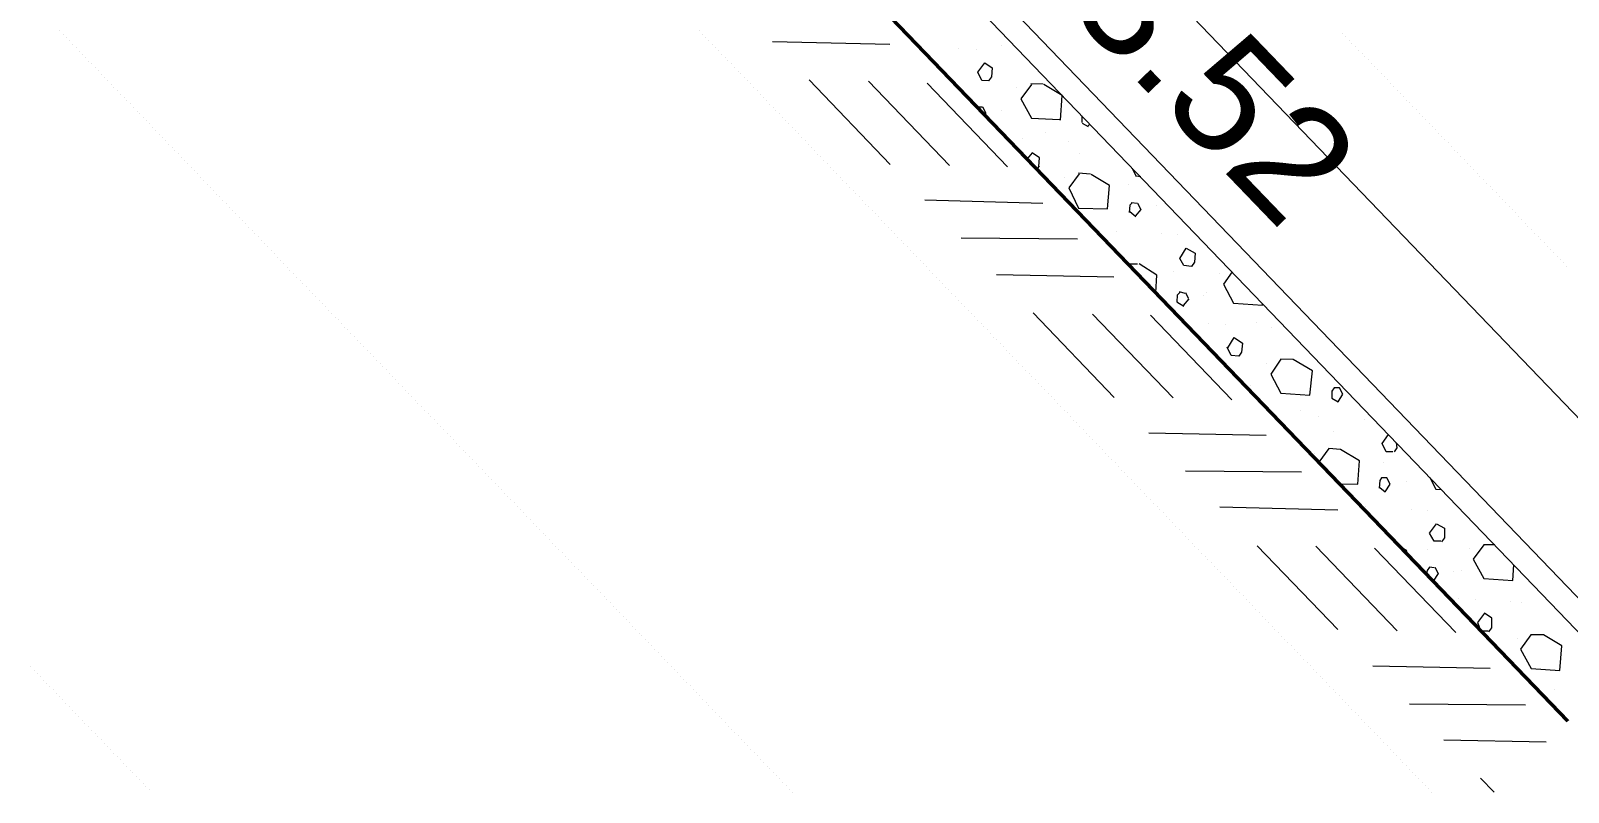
# Model space of a CAD drawing. Header units: metres. Extents: x 2687650.8 to 2687727.1, y 1234407.3 to 1234484.3.
# Drawn here: x 2687693.624 to 2687696.956, y 1234454.501 to 1234456.153 of the extents above; entities that cross this region are included whole.
import ezdxf

# ---------------------------------------------------------------- set-up
doc = ezdxf.new("R2010")
doc.units = ezdxf.units.M
doc.layers.add('PDF_E_Klapschnitte', color=7, linetype='Continuous', true_color=0x7f7f7f)
doc.layers.add('PDF_E_Schnitte_1_50', color=7, linetype='Continuous', true_color=0x7f7f7f)
doc.layers.add('PDF_Ebene 2', color=7, linetype='Continuous')
doc.layers.add('PDF_Text', color=7, linetype='Continuous')
doc.styles.add('PDF Arial', font='arial.ttf')

# ---------------------------------------------------------------- blocks, each defined once
blk = doc.blocks.new('A$C1c84ec86')
at = {"layer": 'PDF_E_Klapschnitte', "lineweight": 18}
for points in [[(2938.83, 3429.06), (2935.23, 3433.08), (2930.79, 3431.81)], [(2941.37, 3433.08), (2942.43, 3432.02)], [(2944.12, 3432.45), (2942.64, 3432.02)], [(2943.91, 3433.08), (2943.91, 3432.45)], [(2957.25, 3433.08), (2957.25, 3433.08)], [(2959.15, 3432.45), (2957.25, 3433.08)], [(2959.79, 3433.08), (2958.94, 3432.45)], [(2988.36, 3433.08), (2989, 3429.91), (2993.44, 3428.64), (2998.1, 3432.87), (2997.89, 3433.08)], [(3040.65, 3431.18), (3039.59, 3430.12), (3037.68, 3430.75), (3037.26, 3433.08)], [(3040.86, 3431.39), (3040.65, 3432.45), (3039.8, 3433.08)], [(3050.17, 3433.08), (3052.92, 3432.24), (3053.77, 3433.08)], [(3070.49, 3433.08), (3068.8, 3431.39), (3069.43, 3427.58), (3074.09, 3426.31), (3078.75, 3430.54), (3076.42, 3433.08)], [(2918.3, 3431.18), (2918.3, 3431.18)], [(2928.67, 3429.91), (2930.58, 3431.81)], [(2928.88, 3429.91), (2929.52, 3426.1), (2934.18, 3424.83), (2938.62, 3429.06)], [(2959.15, 3430.12), (2959.15, 3430.12)], [(2966.56, 3431.18), (2966.56, 3431.18)], [(2974.39, 3430.12), (2974.39, 3430.12)], [(2986.67, 3430.97), (2986.67, 3430.97)], [(3000, 3429.27), (3000, 3429.27)], [(3002.97, 3430.97), (3002.97, 3430.97)], [(3031.33, 3431.6), (3031.33, 3431.6)], [(3047.21, 3428.85), (3047.21, 3428.85)], [(2915.12, 3426.52), (2915.12, 3426.52)], [(2927.19, 3427.16), (2927.19, 3427.16)], [(2943.49, 3427.16), (2943.49, 3427.16)], [(2946.88, 3426.94), (2946.88, 3426.94)], [(2949.84, 3423.98), (2951.74, 3425.67)], [(2950.05, 3423.98), (2950.69, 3420.17), (2955.34, 3418.69), (2959.79, 3423.13), (2956.4, 3426.94), (2951.96, 3425.67)], [(2962.33, 3427.79), (2963.39, 3428.64), (2964.87, 3428.21), (2965.08, 3426.31)], [(2962.54, 3427.79), (2962.54, 3427.16), (2963.6, 3425.89)], [(2965.29, 3426.31), (2963.6, 3426.1)], [(2971.85, 3427.79), (2971.85, 3427.79)], [(2987.73, 3426.1), (2987.73, 3426.1)], [(3040.86, 3428.21), (3040.86, 3428.21)], [(3044.24, 3423.77), (3045.73, 3423.98), (3045.3, 3425.89), (3043.82, 3426.31), (3042.97, 3425.46), (3043.19, 3424.83), (3044.24, 3423.56)], [(3055.04, 3427.79), (3055.04, 3427.79)], [(3061.81, 3425.25), (3060.75, 3424.19), (3058.85, 3424.62), (3058.43, 3427.16), (3060.33, 3427.79), (3061.81, 3426.31), (3062.02, 3425.25)], [(3067.32, 3428.64), (3067.32, 3428.64)], [(3081.71, 3427.16), (3081.71, 3427.16)], [(3083.4, 3428.64), (3083.4, 3428.64)], [(2912.37, 3423.98), (2912.37, 3423.98)], [(2938.62, 3424.83), (2938.62, 3424.83)], [(2979.47, 3423.98), (2979.47, 3423.98)], [(2983.49, 3421.86), (2984.55, 3422.5)], [(2984.55, 3422.71), (2985.82, 3422.29)], [(2986.03, 3422.29), (2986.25, 3420.38)], [(2987.73, 3425.04), (2987.73, 3425.04)], [(2995.56, 3424.19), (2995.56, 3424.19)], [(2999.58, 3421.02), (2998.95, 3423.56), (3001.06, 3423.98), (3002.33, 3422.5), (3002.54, 3421.44), (3001.27, 3420.38), (2999.37, 3421.02)], [(3007.84, 3424.83), (3007.84, 3424.83)], [(3020.32, 3422.92), (3020.32, 3422.92)], [(3023.92, 3424.83), (3023.92, 3424.83)], [(3028.58, 3425.04), (3028.58, 3425.04)], [(3037.68, 3418.05), (3040.43, 3420.81), (3037.05, 3424.62), (3032.39, 3423.35), (3030.49, 3421.65), (3031.12, 3418.05)], [(3052.5, 3425.46), (3052.5, 3425.46)], [(3068.37, 3422.71), (3068.37, 3422.71)], [(3069.43, 3423.98), (3069.43, 3423.98)], [(3088.48, 3422.5), (3088.48, 3422.5)], [(2924.23, 3418.05), (2925.07, 3418.9), (2926.55, 3418.48), (2926.55, 3418.05)], [(2928.46, 3421.23), (2928.46, 3421.23)], [(2936.08, 3420.38), (2936.08, 3420.38)], [(2942.85, 3418.69), (2941.58, 3420.17), (2939.68, 3419.75), (2939.89, 3418.05)], [(2943.07, 3418.05), (2942.85, 3418.9)], [(2948.36, 3421.02), (2948.36, 3421.02)], [(2964.66, 3421.02), (2964.66, 3421.02)], [(2971.43, 3418.05), (2972.91, 3419.54)], [(2980.11, 3418.05), (2977.57, 3420.81), (2973.12, 3419.75)], [(2983.71, 3421.86), (2983.71, 3421.02), (2984.76, 3419.96), (2986.46, 3420.38)], [(2993.02, 3421.65), (2993.02, 3421.65)], [(3008.89, 3418.9), (3008.89, 3418.9)], [(3061.18, 3421.86), (3061.18, 3421.86)], [(3064.99, 3420.17), (3064.14, 3419.54), (3064.35, 3418.69), (3064.78, 3418.05)], [(3064.99, 3420.38), (3066.47, 3419.96), (3066.89, 3418.05)], [(3073.45, 3419.32), (3073.45, 3419.32)], [(3076.21, 3421.86), (3076.21, 3421.86)], [(3083.19, 3419.11), (3082.98, 3420.17), (3081.5, 3421.65), (3079.59, 3421.23), (3080.02, 3418.69), (3081.71, 3418.05)], [(3082.98, 3419.11), (3081.92, 3418.05)], [(3102.03, 3420.81), (3102.03, 3420.81)], [(3029, 3418.69), (3029, 3418.69)], [(3045.09, 3418.69), (3045.09, 3418.69)], [(3058.43, 3418.05), (3058.21, 3418.48), (3056.73, 3418.05)]]:
    blk.add_lwpolyline(points, dxfattribs=at)
for points in [[(3024.56, 3430.12), (3024.14, 3432.02), (3022.65, 3432.45), (3021.81, 3431.6), (3022.02, 3430.75), (3023.08, 3429.7)], [(2978.41, 3426.94), (2977.78, 3429.48), (2979.9, 3430.12), (2981.17, 3428.64), (2981.38, 3427.58), (2980.11, 3426.52)], [(3014.61, 3422.5), (3019.27, 3426.73), (3015.88, 3430.75), (3011.22, 3429.48), (3009.32, 3427.58), (3010.16, 3423.77)], [(2918.93, 3423.35), (2918.51, 3425.89), (2920.42, 3426.31), (2921.69, 3424.83), (2921.9, 3423.77), (2920.84, 3422.71)], [(3095.26, 3420.17), (3099.91, 3424.4), (3096.31, 3428.43), (3091.87, 3427.16), (3089.96, 3425.25), (3090.6, 3421.44)]]:
    blk.add_lwpolyline(points, close=True, dxfattribs=at)
at = {"layer": 'PDF_E_Schnitte_1_50', "lineweight": 18}
for points in [[(2635.3, 3504.63), (2635.3, 3469.7), (2635.3, 3418.05), (2677.63, 3418.05), (2712.56, 3418.05), (2747.69, 3418.05), (2782.62, 3418.05), (2817.54, 3418.05), (2852.68, 3418.05), (2887.61, 3418.05), (2922.74, 3418.05), (2957.67, 3418.05), (2992.6, 3418.05), (3027.73, 3418.05), (3062.66, 3418.05), (3097.8, 3418.05), (3109.01, 3418.05)], [(3109.01, 3438.16), (2664.3, 3438.16), (2664.08, 3611.1), (2664.08, 4186.21)], [(2689.06, 4186.21), (2689.06, 3465.26), (3109.01, 3465.26)], [(3109.01, 3433.08), (2659.22, 3433.08)], [(2901.37, 3413.82), (2883.37, 3395.83)], [(2913.01, 3413.82), (2938.2, 3413.82)], [(2949.2, 3413.82), (2931, 3395.83)], [(2960, 3413.82), (2942.43, 3395.83)], [(2971.43, 3413.82), (2953.44, 3395.83)], [(2982.86, 3413.82), (3008.26, 3413.82)], [(3019.05, 3413.82), (3001.06, 3395.83)], [(3030.06, 3413.82), (3012.49, 3395.83)], [(3041.49, 3413.82), (3023.29, 3395.83)], [(3052.92, 3413.82), (3078.32, 3413.82)], [(3089.12, 3413.82), (3071.13, 3395.83)], [(3100.12, 3413.82), (3082.56, 3395.83)], [(3109.01, 3411.49), (3093.35, 3395.83)], [(2903.91, 3404.93), (2929.31, 3404.93)], [(2973.97, 3404.93), (2999.16, 3404.93)], [(3043.82, 3404.93), (3069.22, 3404.93)], [(2894.8, 3395.83), (2920.2, 3395.83)], [(2964.87, 3395.83), (2990.27, 3395.83)], [(3034.93, 3395.83), (3060.12, 3395.83)], [(3104.78, 3395.83), (3109.01, 3395.83)]]:
    blk.add_lwpolyline(points, dxfattribs=at)
at = {"layer": 'PDF_E_Schnitte_1_50', "color": 7, "lineweight": 50}
blk.add_lwpolyline([(2659.22, 3418.05), (3109.01, 3418.05)], dxfattribs=at)
at = {"layer": 'PDF_Ebene 2', "lineweight": 20}
for points in [[(2967.62, 3486.21), (2967.62, 3486.21)], [(2968.68, 3486.21), (2968.68, 3486.21)], [(2969.74, 3486.21), (2969.74, 3486.21)], [(2970.58, 3486.21), (2970.58, 3486.21)], [(2971.64, 3486.21), (2971.64, 3486.21)], [(2972.7, 3486.21), (2972.7, 3486.21)], [(2973.76, 3486.21), (2973.76, 3486.21)], [(2974.6, 3486.21), (2974.6, 3486.21)], [(2975.66, 3486.21), (2975.66, 3486.21)], [(2976.72, 3486.21), (2976.72, 3486.21)], [(2977.57, 3486.21), (2977.57, 3486.21)], [(2978.63, 3486.21), (2978.63, 3486.21)], [(2979.68, 3486.21), (2979.68, 3486.21)], [(2980.74, 3486.21), (2980.74, 3486.21)], [(2981.59, 3486.21), (2981.59, 3486.21)], [(2982.65, 3486.21), (2982.65, 3486.21)], [(2983.71, 3486.21), (2983.71, 3486.21)], [(2984.76, 3486.21), (2984.76, 3486.21)], [(2985.61, 3486.21), (2985.61, 3486.21)], [(2986.67, 3486.21), (2986.67, 3486.21)], [(2987.73, 3486.21), (2987.73, 3486.21)], [(2988.57, 3486.21), (2988.57, 3486.21)], [(2989.63, 3486.21), (2989.63, 3486.21)], [(2990.69, 3486.21), (2990.69, 3486.21)], [(2991.75, 3486.21), (2991.75, 3486.21)], [(2992.6, 3486.21), (2992.6, 3486.21)], [(2993.65, 3486.21), (2993.65, 3486.21)], [(2994.71, 3486.21), (2994.71, 3486.21)], [(2995.77, 3486.21), (2995.77, 3486.21)], [(2996.62, 3486.21), (2996.62, 3486.21)], [(2997.68, 3486.21), (2997.68, 3486.21)], [(2998.73, 3486.21), (2998.73, 3486.21)], [(2999.58, 3486.21), (2999.58, 3486.21)], [(3000.64, 3486.21), (3000.64, 3486.21)], [(3001.7, 3486.21), (3001.7, 3486.21)], [(3002.76, 3486.21), (3002.76, 3486.21)], [(3003.6, 3486.21), (3003.6, 3486.21)], [(3004.66, 3486.21), (3004.66, 3486.21)], [(3005.72, 3486.21), (3005.72, 3486.21)], [(3006.78, 3486.21), (3006.78, 3486.21)], [(3007.62, 3486.21), (3007.62, 3486.21)], [(3008.68, 3486.21), (3008.68, 3486.21)], [(3009.74, 3486.21), (3009.74, 3486.21)], [(3010.59, 3486.21), (3010.59, 3486.21)], [(3011.65, 3486.21), (3011.65, 3486.21)], [(3012.7, 3486.21), (3012.7, 3486.21)], [(3013.76, 3486.21), (3013.76, 3486.21)], [(3014.61, 3486.21), (3014.61, 3486.21)], [(3015.67, 3486.21), (3015.67, 3486.21)], [(3016.73, 3486.21), (3016.73, 3486.21)], [(3017.78, 3486.21), (3017.78, 3486.21)], [(3018.63, 3486.21), (3018.63, 3486.21)], [(3019.69, 3486.21), (3019.69, 3486.21)], [(3020.75, 3486.21), (3020.75, 3486.21)], [(3021.59, 3486.21), (3021.59, 3486.21)], [(3022.65, 3486.21), (3022.65, 3486.21)], [(3023.71, 3486.21), (3023.71, 3486.21)], [(3024.77, 3486.21), (3024.77, 3486.21)], [(3025.62, 3486.21), (3025.62, 3486.21)], [(3026.68, 3486.21), (3026.68, 3486.21)], [(3027.73, 3486.21), (3027.73, 3486.21)], [(3028.79, 3486.21), (3028.79, 3486.21)], [(3029.64, 3486.21), (3029.64, 3486.21)], [(3030.7, 3486.21), (3030.7, 3486.21)], [(3031.76, 3486.21), (3031.76, 3486.21)], [(3032.6, 3486.21), (3032.6, 3486.21)], [(3033.66, 3486.21), (3033.66, 3486.21)], [(3034.72, 3486.21), (3034.72, 3486.21)], [(3035.78, 3486.21), (3035.78, 3486.21)], [(3036.62, 3486.21), (3036.62, 3486.21)], [(3037.68, 3486.21), (3037.68, 3486.21)], [(2870.67, 3386.09), (2870.67, 3386.09)], [(2871.73, 3386.09), (2871.73, 3386.09)], [(2872.58, 3386.09), (2872.58, 3386.09)], [(2873.64, 3386.09), (2873.64, 3386.09)], [(2874.7, 3386.09), (2874.7, 3386.09)], [(2875.54, 3386.09), (2875.54, 3386.09)], [(2876.6, 3386.09), (2876.6, 3386.09)], [(2877.66, 3386.09), (2877.66, 3386.09)], [(2878.72, 3386.09), (2878.72, 3386.09)], [(2879.56, 3386.09), (2879.56, 3386.09)], [(2880.62, 3386.09), (2880.62, 3386.09)], [(2881.68, 3386.09), (2881.68, 3386.09)], [(2882.74, 3386.09), (2882.74, 3386.09)], [(2883.59, 3386.09), (2883.59, 3386.09)], [(2884.64, 3386.09), (2884.64, 3386.09)], [(2885.7, 3386.09), (2885.7, 3386.09)], [(2886.55, 3386.09), (2886.55, 3386.09)], [(2887.61, 3386.09), (2887.61, 3386.09)], [(2888.67, 3386.09), (2888.67, 3386.09)], [(2889.72, 3386.09), (2889.72, 3386.09)], [(2890.57, 3386.09), (2890.57, 3386.09)], [(2891.63, 3386.09), (2891.63, 3386.09)], [(2892.69, 3386.09), (2892.69, 3386.09)], [(2893.75, 3386.09), (2893.75, 3386.09)], [(2894.59, 3386.09), (2894.59, 3386.09)], [(2895.65, 3386.09), (2895.65, 3386.09)], [(2896.71, 3386.09), (2896.71, 3386.09)], [(2897.56, 3386.09), (2897.56, 3386.09)], [(2898.61, 3386.09), (2898.61, 3386.09)], [(2899.67, 3386.09), (2899.67, 3386.09)], [(2900.73, 3386.09), (2900.73, 3386.09)], [(2901.58, 3386.09), (2901.58, 3386.09)], [(2902.64, 3386.09), (2902.64, 3386.09)], [(2903.69, 3386.09), (2903.69, 3386.09)], [(2904.75, 3386.09), (2904.75, 3386.09)], [(2905.6, 3386.09), (2905.6, 3386.09)], [(2906.66, 3386.09), (2906.66, 3386.09)], [(2907.72, 3386.09), (2907.72, 3386.09)], [(2908.56, 3386.09), (2908.56, 3386.09)], [(2909.62, 3386.09), (2909.62, 3386.09)], [(2910.68, 3386.09), (2910.68, 3386.09)], [(2911.74, 3386.09), (2911.74, 3386.09)], [(2912.58, 3386.09), (2912.58, 3386.09)], [(2913.64, 3386.09), (2913.64, 3386.09)], [(2914.7, 3386.09), (2914.7, 3386.09)], [(2915.55, 3386.09), (2915.55, 3386.09)], [(2916.61, 3386.09), (2916.61, 3386.09)], [(2917.66, 3386.09), (2917.66, 3386.09)], [(2918.72, 3386.09), (2918.72, 3386.09)], [(2919.57, 3386.09), (2919.57, 3386.09)], [(2920.63, 3386.09), (2920.63, 3386.09)], [(2921.69, 3386.09), (2921.69, 3386.09)], [(2922.74, 3386.09), (2922.74, 3386.09)], [(2923.59, 3386.09), (2923.59, 3386.09)], [(2924.65, 3386.09), (2924.65, 3386.09)], [(2925.71, 3386.09), (2925.71, 3386.09)], [(2926.55, 3386.09), (2926.55, 3386.09)], [(2927.61, 3386.09), (2927.61, 3386.09)], [(2928.67, 3386.09), (2928.67, 3386.09)], [(2929.73, 3386.09), (2929.73, 3386.09)], [(2930.58, 3386.09), (2930.58, 3386.09)], [(2931.64, 3386.09), (2931.64, 3386.09)], [(2932.69, 3386.09), (2932.69, 3386.09)], [(2933.75, 3386.09), (2933.75, 3386.09)], [(2934.6, 3386.09), (2934.6, 3386.09)], [(2935.66, 3386.09), (2935.66, 3386.09)], [(2936.72, 3386.09), (2936.72, 3386.09)], [(2937.56, 3386.09), (2937.56, 3386.09)], [(2938.62, 3386.09), (2938.62, 3386.09)], [(2939.68, 3386.09), (2939.68, 3386.09)], [(2940.74, 3386.09), (2940.74, 3386.09)], [(2941.58, 3386.09), (2941.58, 3386.09)], [(2942.64, 3386.09), (2942.64, 3386.09)], [(2943.7, 3386.09), (2943.7, 3386.09)], [(2944.76, 3386.09), (2944.76, 3386.09)], [(2945.61, 3386.09), (2945.61, 3386.09)], [(2946.66, 3386.09), (2946.66, 3386.09)], [(2947.72, 3386.09), (2947.72, 3386.09)], [(2948.57, 3386.09), (2948.57, 3386.09)], [(2949.63, 3386.09), (2949.63, 3386.09)], [(2950.69, 3386.09), (2950.69, 3386.09)], [(2951.74, 3386.09), (2951.74, 3386.09)], [(2952.59, 3386.09), (2952.59, 3386.09)], [(2953.65, 3386.09), (2953.65, 3386.09)], [(2954.71, 3386.09), (2954.71, 3386.09)], [(2955.77, 3386.09), (2955.77, 3386.09)], [(2956.61, 3386.09), (2956.61, 3386.09)], [(2957.67, 3386.09), (2957.67, 3386.09)], [(2958.73, 3386.09), (2958.73, 3386.09)], [(2959.58, 3386.09), (2959.58, 3386.09)], [(2960.63, 3386.09), (2960.63, 3386.09)], [(2961.69, 3386.09), (2961.69, 3386.09)], [(2962.75, 3386.09), (2962.75, 3386.09)], [(2963.6, 3386.09), (2963.6, 3386.09)], [(2964.66, 3386.09), (2964.66, 3386.09)], [(2965.71, 3386.09), (2965.71, 3386.09)], [(2966.77, 3386.09), (2966.77, 3386.09)], [(2967.62, 3386.09), (2967.62, 3386.09)], [(2968.68, 3386.09), (2968.68, 3386.09)], [(2969.74, 3386.09), (2969.74, 3386.09)], [(2970.58, 3386.09), (2970.58, 3386.09)], [(2971.64, 3386.09), (2971.64, 3386.09)], [(2972.7, 3386.09), (2972.7, 3386.09)], [(2973.76, 3386.09), (2973.76, 3386.09)], [(2974.6, 3386.09), (2974.6, 3386.09)], [(2975.66, 3386.09), (2975.66, 3386.09)], [(2976.72, 3386.09), (2976.72, 3386.09)], [(2977.57, 3386.09), (2977.57, 3386.09)], [(2978.63, 3386.09), (2978.63, 3386.09)], [(2979.68, 3386.09), (2979.68, 3386.09)], [(2980.74, 3386.09), (2980.74, 3386.09)], [(2981.59, 3386.09), (2981.59, 3386.09)], [(2982.65, 3386.09), (2982.65, 3386.09)], [(2983.71, 3386.09), (2983.71, 3386.09)], [(2984.76, 3386.09), (2984.76, 3386.09)], [(2985.61, 3386.09), (2985.61, 3386.09)], [(2986.67, 3386.09), (2986.67, 3386.09)], [(2987.73, 3386.09), (2987.73, 3386.09)], [(2988.57, 3386.09), (2988.57, 3386.09)], [(2989.63, 3386.09), (2989.63, 3386.09)], [(2990.69, 3386.09), (2990.69, 3386.09)], [(2991.75, 3386.09), (2991.75, 3386.09)], [(2992.6, 3386.09), (2992.6, 3386.09)], [(2993.65, 3386.09), (2993.65, 3386.09)], [(2994.71, 3386.09), (2994.71, 3386.09)], [(2995.77, 3386.09), (2995.77, 3386.09)], [(2996.62, 3386.09), (2996.62, 3386.09)], [(2997.68, 3386.09), (2997.68, 3386.09)], [(2998.73, 3386.09), (2998.73, 3386.09)], [(2999.58, 3386.09), (2999.58, 3386.09)], [(3000.64, 3386.09), (3000.64, 3386.09)], [(3001.7, 3386.09), (3001.7, 3386.09)], [(3002.76, 3386.09), (3002.76, 3386.09)], [(3003.6, 3386.09), (3003.6, 3386.09)], [(3004.66, 3386.09), (3004.66, 3386.09)], [(3005.72, 3386.09), (3005.72, 3386.09)], [(3006.78, 3386.09), (3006.78, 3386.09)], [(3007.62, 3386.09), (3007.62, 3386.09)], [(3008.68, 3386.09), (3008.68, 3386.09)], [(3009.74, 3386.09), (3009.74, 3386.09)], [(3010.59, 3386.09), (3010.59, 3386.09)], [(3011.65, 3386.09), (3011.65, 3386.09)], [(3012.7, 3386.09), (3012.7, 3386.09)], [(3013.76, 3386.09), (3013.76, 3386.09)], [(3014.61, 3386.09), (3014.61, 3386.09)], [(3015.67, 3386.09), (3015.67, 3386.09)], [(3016.73, 3386.09), (3016.73, 3386.09)], [(3017.78, 3386.09), (3017.78, 3386.09)], [(3018.63, 3386.09), (3018.63, 3386.09)], [(3019.69, 3386.09), (3019.69, 3386.09)], [(3020.75, 3386.09), (3020.75, 3386.09)], [(3021.59, 3386.09), (3021.59, 3386.09)], [(3022.65, 3386.09), (3022.65, 3386.09)], [(3023.71, 3386.09), (3023.71, 3386.09)], [(3024.77, 3386.09), (3024.77, 3386.09)], [(3025.62, 3386.09), (3025.62, 3386.09)], [(3026.68, 3386.09), (3026.68, 3386.09)], [(3027.73, 3386.09), (3027.73, 3386.09)], [(3028.79, 3386.09), (3028.79, 3386.09)], [(3029.64, 3386.09), (3029.64, 3386.09)], [(3030.7, 3386.09), (3030.7, 3386.09)], [(3031.76, 3386.09), (3031.76, 3386.09)], [(3032.6, 3386.09), (3032.6, 3386.09)], [(3033.66, 3386.09), (3033.66, 3386.09)], [(3034.72, 3386.09), (3034.72, 3386.09)], [(3035.78, 3386.09), (3035.78, 3386.09)], [(3036.62, 3386.09), (3036.62, 3386.09)], [(3037.68, 3386.09), (3037.68, 3386.09)], [(3038.74, 3386.09), (3038.74, 3386.09)], [(3039.59, 3386.09), (3039.59, 3386.09)], [(3040.65, 3386.09), (3040.65, 3386.09)], [(3041.7, 3386.09), (3041.7, 3386.09)], [(3042.76, 3386.09), (3042.76, 3386.09)], [(3043.61, 3386.09), (3043.61, 3386.09)], [(3044.67, 3386.09), (3044.67, 3386.09)], [(3045.73, 3386.09), (3045.73, 3386.09)], [(3046.78, 3386.09), (3046.78, 3386.09)], [(3047.63, 3386.09), (3047.63, 3386.09)], [(3048.69, 3386.09), (3048.69, 3386.09)], [(3049.75, 3386.09), (3049.75, 3386.09)], [(3050.59, 3386.09), (3050.59, 3386.09)], [(3051.65, 3386.09), (3051.65, 3386.09)], [(3052.71, 3386.09), (3052.71, 3386.09)], [(3053.77, 3386.09), (3053.77, 3386.09)], [(3054.62, 3386.09), (3054.62, 3386.09)], [(3055.67, 3386.09), (3055.67, 3386.09)], [(3056.73, 3386.09), (3056.73, 3386.09)], [(3057.79, 3386.09), (3057.79, 3386.09)], [(3058.64, 3386.09), (3058.64, 3386.09)], [(3059.7, 3386.09), (3059.7, 3386.09)], [(3060.75, 3386.09), (3060.75, 3386.09)], [(3061.6, 3386.09), (3061.6, 3386.09)], [(3062.66, 3386.09), (3062.66, 3386.09)], [(3063.72, 3386.09), (3063.72, 3386.09)], [(3064.78, 3386.09), (3064.78, 3386.09)], [(3065.62, 3386.09), (3065.62, 3386.09)], [(3066.68, 3386.09), (3066.68, 3386.09)], [(3067.74, 3386.09), (3067.74, 3386.09)], [(3068.8, 3386.09), (3068.8, 3386.09)], [(3069.64, 3386.09), (3069.64, 3386.09)], [(3070.7, 3386.09), (3070.7, 3386.09)], [(3071.76, 3386.09), (3071.76, 3386.09)], [(3072.61, 3386.09), (3072.61, 3386.09)], [(3073.67, 3386.09), (3073.67, 3386.09)], [(3074.72, 3386.09), (3074.72, 3386.09)], [(3075.78, 3386.09), (3075.78, 3386.09)], [(3076.63, 3386.09), (3076.63, 3386.09)], [(3077.69, 3386.09), (3077.69, 3386.09)], [(3078.75, 3386.09), (3078.75, 3386.09)], [(3079.8, 3386.09), (3079.8, 3386.09)], [(3080.65, 3386.09), (3080.65, 3386.09)], [(3081.71, 3386.09), (3081.71, 3386.09)], [(3082.77, 3386.09), (3082.77, 3386.09)], [(3083.61, 3386.09), (3083.61, 3386.09)], [(3084.67, 3386.09), (3084.67, 3386.09)], [(3085.73, 3386.09), (3085.73, 3386.09)], [(3086.79, 3386.09), (3086.79, 3386.09)], [(3087.64, 3386.09), (3087.64, 3386.09)], [(3088.69, 3386.09), (3088.69, 3386.09)], [(3089.75, 3386.09), (3089.75, 3386.09)], [(3090.6, 3386.09), (3090.6, 3386.09)], [(3091.66, 3386.09), (3091.66, 3386.09)], [(3092.72, 3386.09), (3092.72, 3386.09)], [(3093.77, 3386.09), (3093.77, 3386.09)], [(3094.62, 3386.09), (3094.62, 3386.09)], [(3095.68, 3386.09), (3095.68, 3386.09)], [(3096.74, 3386.09), (3096.74, 3386.09)], [(3097.8, 3386.09), (3097.8, 3386.09)], [(3098.64, 3386.09), (3098.64, 3386.09)], [(3099.7, 3386.09), (3099.7, 3386.09)], [(2774.58, 3286.18), (2774.58, 3286.18)], [(2775.63, 3286.18), (2775.63, 3286.18)], [(2776.69, 3286.18), (2776.69, 3286.18)], [(2777.54, 3286.18), (2777.54, 3286.18)], [(2778.6, 3286.18), (2778.6, 3286.18)], [(2779.66, 3286.18), (2779.66, 3286.18)], [(2780.71, 3286.18), (2780.71, 3286.18)], [(2781.56, 3286.18), (2781.56, 3286.18)], [(2782.62, 3286.18), (2782.62, 3286.18)], [(2783.68, 3286.18), (2783.68, 3286.18)], [(2784.52, 3286.18), (2784.52, 3286.18)], [(2785.58, 3286.18), (2785.58, 3286.18)], [(2786.64, 3286.18), (2786.64, 3286.18)], [(2787.7, 3286.18), (2787.7, 3286.18)], [(2788.55, 3286.18), (2788.55, 3286.18)], [(2789.6, 3286.18), (2789.6, 3286.18)], [(2790.66, 3286.18), (2790.66, 3286.18)], [(2791.51, 3286.18), (2791.51, 3286.18)], [(2792.57, 3286.18), (2792.57, 3286.18)], [(2793.63, 3286.18), (2793.63, 3286.18)], [(2794.68, 3286.18), (2794.68, 3286.18)], [(2795.53, 3286.18), (2795.53, 3286.18)], [(2796.59, 3286.18), (2796.59, 3286.18)], [(2797.65, 3286.18), (2797.65, 3286.18)], [(2798.71, 3286.18), (2798.71, 3286.18)], [(2799.55, 3286.18), (2799.55, 3286.18)], [(2800.61, 3286.18), (2800.61, 3286.18)], [(2801.67, 3286.18), (2801.67, 3286.18)], [(2802.52, 3286.18), (2802.52, 3286.18)], [(2803.57, 3286.18), (2803.57, 3286.18)], [(2804.63, 3286.18), (2804.63, 3286.18)], [(2805.69, 3286.18), (2805.69, 3286.18)], [(2806.54, 3286.18), (2806.54, 3286.18)], [(2807.6, 3286.18), (2807.6, 3286.18)], [(2808.65, 3286.18), (2808.65, 3286.18)], [(2809.71, 3286.18), (2809.71, 3286.18)], [(2810.56, 3286.18), (2810.56, 3286.18)], [(2811.62, 3286.18), (2811.62, 3286.18)], [(2812.68, 3286.18), (2812.68, 3286.18)], [(2813.52, 3286.18), (2813.52, 3286.18)], [(2814.58, 3286.18), (2814.58, 3286.18)], [(2815.64, 3286.18), (2815.64, 3286.18)], [(2816.7, 3286.18), (2816.7, 3286.18)], [(2817.54, 3286.18), (2817.54, 3286.18)], [(2818.6, 3286.18), (2818.6, 3286.18)], [(2819.66, 3286.18), (2819.66, 3286.18)], [(2820.72, 3286.18), (2820.72, 3286.18)], [(2821.57, 3286.18), (2821.57, 3286.18)], [(2822.62, 3286.18), (2822.62, 3286.18)], [(2823.68, 3286.18), (2823.68, 3286.18)], [(2824.53, 3286.18), (2824.53, 3286.18)], [(2825.59, 3286.18), (2825.59, 3286.18)], [(2826.65, 3286.18), (2826.65, 3286.18)], [(2827.7, 3286.18), (2827.7, 3286.18)], [(2828.55, 3286.18), (2828.55, 3286.18)], [(2829.61, 3286.18), (2829.61, 3286.18)], [(2830.67, 3286.18), (2830.67, 3286.18)], [(2831.73, 3286.18), (2831.73, 3286.18)], [(2832.57, 3286.18), (2832.57, 3286.18)], [(2833.63, 3286.18), (2833.63, 3286.18)], [(2834.69, 3286.18), (2834.69, 3286.18)], [(2835.54, 3286.18), (2835.54, 3286.18)], [(2836.6, 3286.18), (2836.6, 3286.18)], [(2837.65, 3286.18), (2837.65, 3286.18)], [(2838.71, 3286.18), (2838.71, 3286.18)], [(2839.56, 3286.18), (2839.56, 3286.18)], [(2840.62, 3286.18), (2840.62, 3286.18)], [(2841.68, 3286.18), (2841.68, 3286.18)], [(2842.73, 3286.18), (2842.73, 3286.18)], [(2843.58, 3286.18), (2843.58, 3286.18)], [(2844.64, 3286.18), (2844.64, 3286.18)], [(2845.7, 3286.18), (2845.7, 3286.18)], [(2846.54, 3286.18), (2846.54, 3286.18)], [(2847.6, 3286.18), (2847.6, 3286.18)], [(2848.66, 3286.18), (2848.66, 3286.18)], [(2849.72, 3286.18), (2849.72, 3286.18)], [(2850.57, 3286.18), (2850.57, 3286.18)], [(2851.62, 3286.18), (2851.62, 3286.18)], [(2852.68, 3286.18), (2852.68, 3286.18)], [(2853.53, 3286.18), (2853.53, 3286.18)], [(2854.59, 3286.18), (2854.59, 3286.18)], [(2855.65, 3286.18), (2855.65, 3286.18)], [(2856.7, 3286.18), (2856.7, 3286.18)], [(2857.55, 3286.18), (2857.55, 3286.18)], [(2858.61, 3286.18), (2858.61, 3286.18)], [(2859.67, 3286.18), (2859.67, 3286.18)], [(2860.73, 3286.18), (2860.73, 3286.18)], [(2861.57, 3286.18), (2861.57, 3286.18)], [(2862.63, 3286.18), (2862.63, 3286.18)], [(2863.69, 3286.18), (2863.69, 3286.18)], [(2864.54, 3286.18), (2864.54, 3286.18)], [(2865.59, 3286.18), (2865.59, 3286.18)], [(2866.65, 3286.18), (2866.65, 3286.18)], [(2867.71, 3286.18), (2867.71, 3286.18)], [(2868.56, 3286.18), (2868.56, 3286.18)], [(2869.62, 3286.18), (2869.62, 3286.18)], [(2870.67, 3286.18), (2870.67, 3286.18)], [(2871.73, 3286.18), (2871.73, 3286.18)], [(2872.58, 3286.18), (2872.58, 3286.18)], [(2873.64, 3286.18), (2873.64, 3286.18)], [(2874.7, 3286.18), (2874.7, 3286.18)], [(2875.54, 3286.18), (2875.54, 3286.18)], [(2876.6, 3286.18), (2876.6, 3286.18)], [(2877.66, 3286.18), (2877.66, 3286.18)], [(2878.72, 3286.18), (2878.72, 3286.18)], [(2879.56, 3286.18), (2879.56, 3286.18)], [(2880.62, 3286.18), (2880.62, 3286.18)], [(2881.68, 3286.18), (2881.68, 3286.18)], [(2882.74, 3286.18), (2882.74, 3286.18)], [(2883.59, 3286.18), (2883.59, 3286.18)], [(2884.64, 3286.18), (2884.64, 3286.18)], [(2885.7, 3286.18), (2885.7, 3286.18)], [(2886.55, 3286.18), (2886.55, 3286.18)], [(2887.61, 3286.18), (2887.61, 3286.18)], [(2888.67, 3286.18), (2888.67, 3286.18)], [(2889.72, 3286.18), (2889.72, 3286.18)], [(2890.57, 3286.18), (2890.57, 3286.18)], [(2891.63, 3286.18), (2891.63, 3286.18)], [(2892.69, 3286.18), (2892.69, 3286.18)], [(2893.75, 3286.18), (2893.75, 3286.18)], [(2894.59, 3286.18), (2894.59, 3286.18)], [(2895.65, 3286.18), (2895.65, 3286.18)], [(2896.71, 3286.18), (2896.71, 3286.18)], [(2897.56, 3286.18), (2897.56, 3286.18)], [(2898.61, 3286.18), (2898.61, 3286.18)], [(2899.67, 3286.18), (2899.67, 3286.18)], [(2900.73, 3286.18), (2900.73, 3286.18)], [(2901.58, 3286.18), (2901.58, 3286.18)], [(2902.64, 3286.18), (2902.64, 3286.18)], [(2903.69, 3286.18), (2903.69, 3286.18)], [(2904.75, 3286.18), (2904.75, 3286.18)], [(2905.6, 3286.18), (2905.6, 3286.18)], [(2906.66, 3286.18), (2906.66, 3286.18)], [(2907.72, 3286.18), (2907.72, 3286.18)], [(2908.56, 3286.18), (2908.56, 3286.18)], [(2909.62, 3286.18), (2909.62, 3286.18)], [(2910.68, 3286.18), (2910.68, 3286.18)], [(2911.74, 3286.18), (2911.74, 3286.18)], [(2912.58, 3286.18), (2912.58, 3286.18)], [(2913.64, 3286.18), (2913.64, 3286.18)], [(2914.7, 3286.18), (2914.7, 3286.18)], [(2915.55, 3286.18), (2915.55, 3286.18)], [(2916.61, 3286.18), (2916.61, 3286.18)], [(2917.66, 3286.18), (2917.66, 3286.18)], [(2918.72, 3286.18), (2918.72, 3286.18)], [(2919.57, 3286.18), (2919.57, 3286.18)], [(2920.63, 3286.18), (2920.63, 3286.18)], [(2921.69, 3286.18), (2921.69, 3286.18)], [(2922.74, 3286.18), (2922.74, 3286.18)], [(2923.59, 3286.18), (2923.59, 3286.18)], [(2924.65, 3286.18), (2924.65, 3286.18)], [(2925.71, 3286.18), (2925.71, 3286.18)], [(2926.55, 3286.18), (2926.55, 3286.18)], [(2927.61, 3286.18), (2927.61, 3286.18)], [(2928.67, 3286.18), (2928.67, 3286.18)], [(2929.73, 3286.18), (2929.73, 3286.18)], [(2930.58, 3286.18), (2930.58, 3286.18)], [(2931.64, 3286.18), (2931.64, 3286.18)], [(2932.69, 3286.18), (2932.69, 3286.18)], [(2933.75, 3286.18), (2933.75, 3286.18)], [(2934.6, 3286.18), (2934.6, 3286.18)], [(2935.66, 3286.18), (2935.66, 3286.18)], [(2936.72, 3286.18), (2936.72, 3286.18)], [(2937.56, 3286.18), (2937.56, 3286.18)], [(2938.62, 3286.18), (2938.62, 3286.18)], [(2939.68, 3286.18), (2939.68, 3286.18)], [(2940.74, 3286.18), (2940.74, 3286.18)], [(2941.58, 3286.18), (2941.58, 3286.18)], [(2942.64, 3286.18), (2942.64, 3286.18)], [(2943.7, 3286.18), (2943.7, 3286.18)], [(2944.76, 3286.18), (2944.76, 3286.18)], [(2945.61, 3286.18), (2945.61, 3286.18)], [(2946.66, 3286.18), (2946.66, 3286.18)], [(2947.72, 3286.18), (2947.72, 3286.18)], [(2948.57, 3286.18), (2948.57, 3286.18)], [(2949.63, 3286.18), (2949.63, 3286.18)], [(2950.69, 3286.18), (2950.69, 3286.18)], [(2951.74, 3286.18), (2951.74, 3286.18)], [(2952.59, 3286.18), (2952.59, 3286.18)], [(2953.65, 3286.18), (2953.65, 3286.18)], [(2954.71, 3286.18), (2954.71, 3286.18)], [(2955.77, 3286.18), (2955.77, 3286.18)], [(2956.61, 3286.18), (2956.61, 3286.18)], [(2957.67, 3286.18), (2957.67, 3286.18)], [(2958.73, 3286.18), (2958.73, 3286.18)], [(2959.58, 3286.18), (2959.58, 3286.18)], [(2960.63, 3286.18), (2960.63, 3286.18)], [(2961.69, 3286.18), (2961.69, 3286.18)], [(2962.75, 3286.18), (2962.75, 3286.18)], [(2963.6, 3286.18), (2963.6, 3286.18)], [(2964.66, 3286.18), (2964.66, 3286.18)], [(2965.71, 3286.18), (2965.71, 3286.18)], [(2966.77, 3286.18), (2966.77, 3286.18)], [(2967.62, 3286.18), (2967.62, 3286.18)], [(2968.68, 3286.18), (2968.68, 3286.18)], [(2969.74, 3286.18), (2969.74, 3286.18)], [(2970.58, 3286.18), (2970.58, 3286.18)], [(2971.64, 3286.18), (2971.64, 3286.18)], [(2972.7, 3286.18), (2972.7, 3286.18)], [(2973.76, 3286.18), (2973.76, 3286.18)], [(2974.6, 3286.18), (2974.6, 3286.18)], [(2975.66, 3286.18), (2975.66, 3286.18)], [(2976.72, 3286.18), (2976.72, 3286.18)], [(2977.57, 3286.18), (2977.57, 3286.18)], [(2978.63, 3286.18), (2978.63, 3286.18)], [(2979.68, 3286.18), (2979.68, 3286.18)], [(2980.74, 3286.18), (2980.74, 3286.18)], [(2981.59, 3286.18), (2981.59, 3286.18)], [(2982.65, 3286.18), (2982.65, 3286.18)], [(2983.71, 3286.18), (2983.71, 3286.18)], [(2984.76, 3286.18), (2984.76, 3286.18)], [(2985.61, 3286.18), (2985.61, 3286.18)], [(2986.67, 3286.18), (2986.67, 3286.18)], [(2987.73, 3286.18), (2987.73, 3286.18)], [(2988.57, 3286.18), (2988.57, 3286.18)], [(2989.63, 3286.18), (2989.63, 3286.18)], [(2990.69, 3286.18), (2990.69, 3286.18)], [(2991.75, 3286.18), (2991.75, 3286.18)], [(2992.6, 3286.18), (2992.6, 3286.18)], [(2993.65, 3286.18), (2993.65, 3286.18)], [(2994.71, 3286.18), (2994.71, 3286.18)], [(2995.77, 3286.18), (2995.77, 3286.18)], [(2996.62, 3286.18), (2996.62, 3286.18)], [(2997.68, 3286.18), (2997.68, 3286.18)], [(2998.73, 3286.18), (2998.73, 3286.18)], [(2999.58, 3286.18), (2999.58, 3286.18)], [(3000.64, 3286.18), (3000.64, 3286.18)], [(3001.7, 3286.18), (3001.7, 3286.18)], [(3002.76, 3286.18), (3002.76, 3286.18)], [(3003.6, 3286.18), (3003.6, 3286.18)], [(2869.62, 3186.06), (2869.62, 3186.06)], [(2870.67, 3186.06), (2870.67, 3186.06)], [(2871.73, 3186.06), (2871.73, 3186.06)], [(2872.58, 3186.06), (2872.58, 3186.06)], [(2873.64, 3186.06), (2873.64, 3186.06)], [(2874.7, 3186.06), (2874.7, 3186.06)], [(2875.54, 3186.06), (2875.54, 3186.06)], [(2876.6, 3186.06), (2876.6, 3186.06)], [(2877.66, 3186.06), (2877.66, 3186.06)], [(2878.72, 3186.06), (2878.72, 3186.06)], [(2879.56, 3186.06), (2879.56, 3186.06)], [(2880.62, 3186.06), (2880.62, 3186.06)], [(2881.68, 3186.06), (2881.68, 3186.06)], [(2882.74, 3186.06), (2882.74, 3186.06)], [(2883.59, 3186.06), (2883.59, 3186.06)], [(2884.64, 3186.06), (2884.64, 3186.06)], [(2885.7, 3186.06), (2885.7, 3186.06)], [(2886.55, 3186.06), (2886.55, 3186.06)], [(2887.61, 3186.06), (2887.61, 3186.06)], [(2888.67, 3186.06), (2888.67, 3186.06)], [(2889.72, 3186.06), (2889.72, 3186.06)], [(2890.57, 3186.06), (2890.57, 3186.06)], [(2891.63, 3186.06), (2891.63, 3186.06)], [(2892.69, 3186.06), (2892.69, 3186.06)], [(2893.75, 3186.06), (2893.75, 3186.06)], [(2894.59, 3186.06), (2894.59, 3186.06)], [(2895.65, 3186.06), (2895.65, 3186.06)], [(2896.71, 3186.06), (2896.71, 3186.06)], [(2897.56, 3186.06), (2897.56, 3186.06)], [(2898.61, 3186.06), (2898.61, 3186.06)], [(2899.67, 3186.06), (2899.67, 3186.06)], [(2900.73, 3186.06), (2900.73, 3186.06)], [(2901.58, 3186.06), (2901.58, 3186.06)], [(2902.64, 3186.06), (2902.64, 3186.06)], [(2903.69, 3186.06), (2903.69, 3186.06)], [(2904.75, 3186.06), (2904.75, 3186.06)], [(2905.6, 3186.06), (2905.6, 3186.06)], [(2906.66, 3186.06), (2906.66, 3186.06)]]:
    blk.add_lwpolyline(points, dxfattribs=at)
at = {"layer": 'PDF_Text', "insert": (2862.63, 3446.49), "char_height": 25.001, "attachment_point": 7, "style": 'PDF Arial'}
blk.add_mtext('+473.52', dxfattribs=at)

msp = doc.modelspace()

# ---------------------------------------------------------------- block references
at = {"xscale": 0.01, "yscale": 0.01, "zscale": 0.01, "rotation": 313.8734409291175}
msp.add_blockref('A$C1c84ec86', (2687650.7677, 1234453.3784), dxfattribs=at)

doc.saveas('drawing.dxf')
